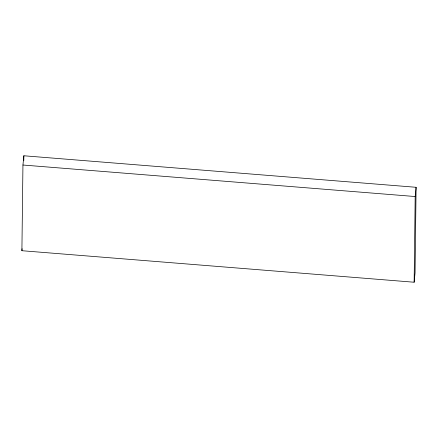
<?xml version="1.0" encoding="UTF-8"?>
<svg xmlns="http://www.w3.org/2000/svg" width="438" height="438" viewBox="0 0 438 438"><rect width="100%" height="100%" fill="white"/><g stroke="black" fill="none" stroke-linecap="round" stroke-linejoin="round"><path stroke-width="0.66" d="M21.9 250.711L22.946 165.022L23.866 155.769L416.1 187.289L415.054 272.978L414.134 282.231L21.9 250.711L22.097 248.729M23.805 160.532L23.866 155.769M414.134 282.231L415.18 196.536L416.1 187.289M22.946 165.022L415.18 196.536"/></g></svg>
